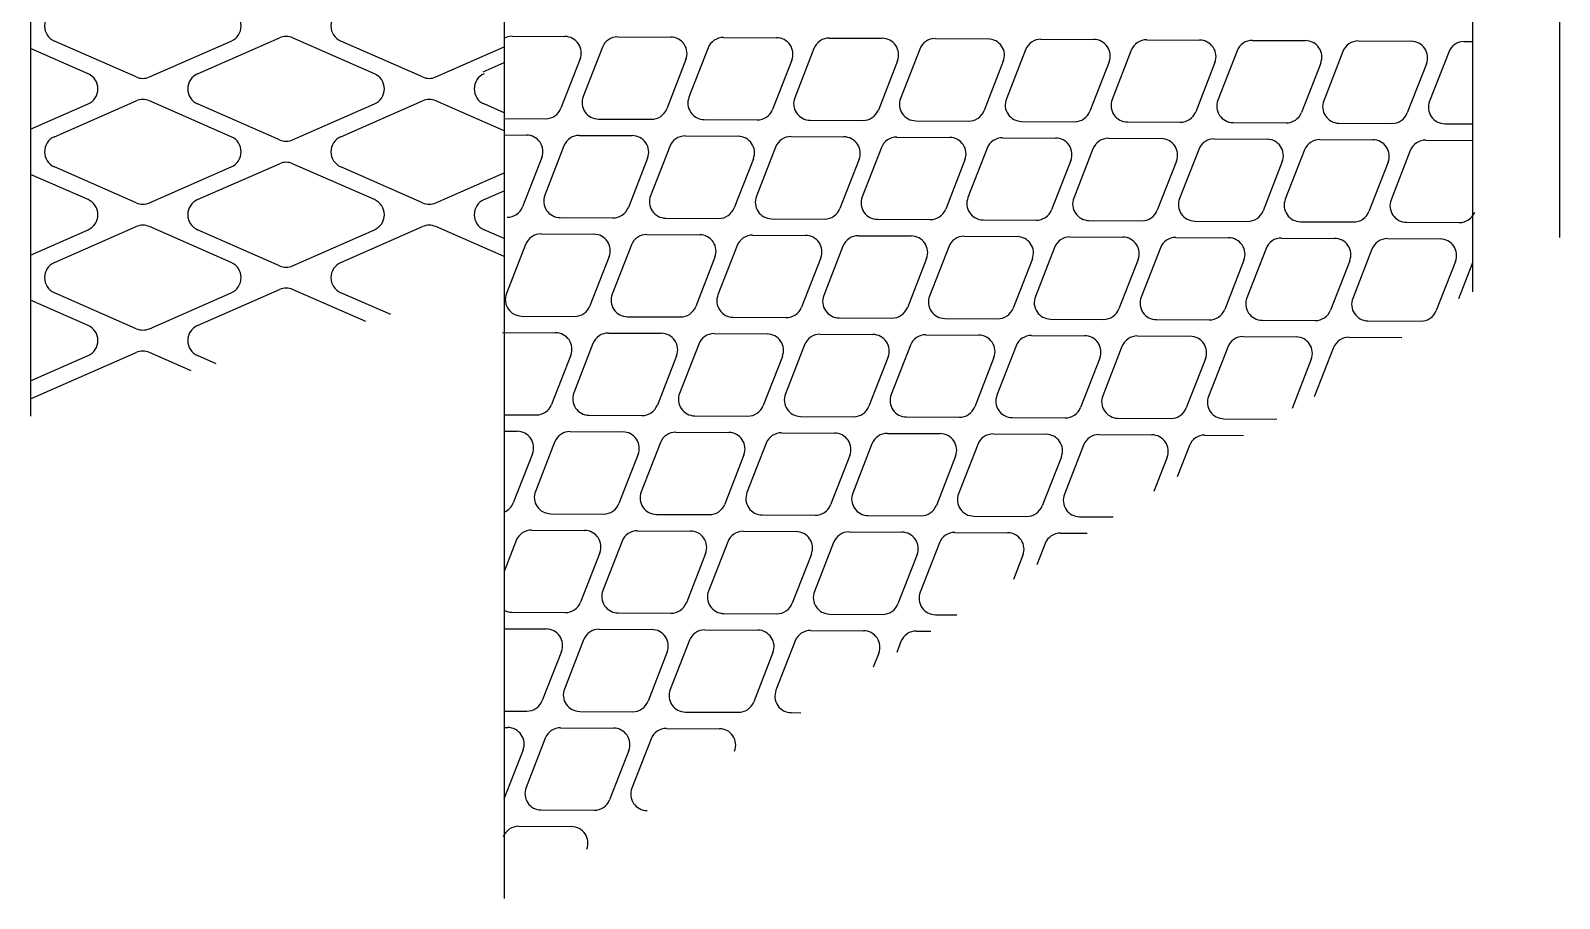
# Model space of a CAD drawing. Header units: millimetres. Extents: x 200 to 163856, y 0 to 163394.
# Drawn here: x 9646.2 to 9820.3, y 1889.8 to 1988.7 of the extents above; entities that cross this region are included whole.
import ezdxf

# ---------------------------------------------------------------- set-up
doc = ezdxf.new("R2010")
doc.units = ezdxf.units.MM
doc.header["$LTSCALE"] = 10
doc.layers.add('4', color=4, linetype='Continuous')
doc.layers.add('HAT', color=5, linetype='Continuous')

msp = doc.modelspace()

# ---------------------------------------------------------------- linework, layer by layer
at = {"layer": '4'}
for p, q in [((9820.34579, 2120.86546), (9820.34579, 1965.1241)), ((9646.24836, 2118.50854), (9646.24836, 1944.76661)), ((9810.45078, 2117.89371), (9810.45078, 1958.92368)), ((9700.17506, 2040.14564), (9700.17506, 1889.82255))]:
    msp.add_line(p, q, dxfattribs=at)
at = {"layer": 'HAT'}
for p, q in [((9652.79558, 1983.76419), (9646.24836, 1986.642)), ((9658.27609, 1983.40339), (9648.95679, 1987.49965)), ((9659.78506, 1983.40339), (9669.10436, 1987.49965)), ((9665.26557, 1983.76419), (9674.58487, 1987.86046)), ((9685.41314, 1983.76419), (9676.09384, 1987.86046)), ((9690.89365, 1983.40339), (9681.57435, 1987.49965)), ((9692.40262, 1983.40339), (9700.17506, 1986.81974)), ((9701.07324, 1988.04397), (9707.09662, 1988.01031)), ((9711.36235, 1986.7821), (9709.17649, 1981.16922)), ((9713.12001, 1987.97665), (9719.1434, 1987.94299)), ((9723.40912, 1986.71477), (9721.22326, 1981.1019)), ((9725.16679, 1987.90933), (9731.19017, 1987.87567)), ((9735.4559, 1986.64745), (9733.27004, 1981.03458)), ((9737.21356, 1987.84201), (9743.23695, 1987.80834)), ((9747.50267, 1986.58013), (9745.31681, 1980.96726)), ((9749.26033, 1987.77468), (9755.28372, 1987.74102)), ((9759.54944, 1986.51281), (9757.36358, 1980.89994)), ((9761.30711, 1987.70736), (9767.33049, 1987.6737)), ((9773.35388, 1987.64004), (9779.37727, 1987.60638)), ((9785.40066, 1987.57272), (9791.42404, 1987.53906)), ((9797.44743, 1987.5054), (9803.47082, 1987.47174)), ((9809.4942, 1987.43808), (9810.45078, 1987.43273)), ((9697.78475, 1983.988), (9700.17506, 1985.03866)), ((9708.83333, 1985.45492), (9706.64747, 1979.84205)), ((9720.88011, 1985.3876), (9718.69424, 1979.77473)), ((9732.92688, 1985.32028), (9730.74102, 1979.7074)), ((9744.97365, 1985.25296), (9742.78779, 1979.64008)), ((9757.02043, 1985.18563), (9754.83457, 1979.57276)), ((9769.0672, 1985.11831), (9766.88134, 1979.50544)), ((9771.59622, 1986.44549), (9769.41036, 1980.83262)), ((9781.11398, 1985.05099), (9778.92812, 1979.43812)), ((9783.64299, 1986.37817), (9781.45713, 1980.7653)), ((9793.16075, 1984.98367), (9790.97489, 1979.3708)), ((9795.68977, 1986.31085), (9793.50391, 1980.69797)), ((9805.20752, 1984.91635), (9803.02166, 1979.30348)), ((9807.73654, 1986.24353), (9805.55068, 1980.63065)), ((9646.24836, 1977.45338), (9652.79558, 1980.33119)), ((9648.95679, 1976.59573), (9658.27609, 1980.69199)), ((9669.10436, 1976.59573), (9659.78506, 1980.69199)), ((9674.58487, 1976.23492), (9665.26557, 1980.33119)), ((9676.09384, 1976.23492), (9685.41314, 1980.33119)), ((9681.57435, 1976.59573), (9690.89365, 1980.69199)), ((9700.17506, 1977.27564), (9692.40262, 1980.69199)), ((9700.17506, 1979.32378), (9697.88313, 1980.33119)), ((9700.17506, 1978.67384), (9704.88981, 1978.64749)), ((9710.91319, 1978.61383), (9716.93658, 1978.58017)), ((9722.95997, 1978.54651), (9728.98336, 1978.51285)), ((9735.00674, 1978.47919), (9741.03013, 1978.44553)), ((9747.05352, 1978.41187), (9753.0769, 1978.37821)), ((9759.10029, 1978.34455), (9765.12368, 1978.31089)), ((9771.14707, 1978.27723), (9777.17045, 1978.24357)), ((9783.19384, 1978.20991), (9789.21723, 1978.17625)), ((9795.24061, 1978.14259), (9801.264, 1978.10892)), ((9807.28739, 1978.07526), (9810.45078, 1978.05759)), ((9700.17506, 1976.79881), (9702.7249, 1976.78456)), ((9708.74829, 1976.7509), (9714.77168, 1976.71724)), ((9720.79506, 1976.68358), (9726.81845, 1976.64992)), ((9732.84184, 1976.61626), (9738.86523, 1976.5826)), ((9744.88861, 1976.54894), (9750.912, 1976.51528)), ((9756.93539, 1976.48162), (9762.95877, 1976.44796)), ((9768.98216, 1976.4143), (9775.00555, 1976.38064)), ((9781.02893, 1976.34698), (9787.05232, 1976.31331)), ((9793.07571, 1976.27965), (9799.0991, 1976.24599)), ((9805.12248, 1976.21233), (9810.45078, 1976.18256)), ((9706.99063, 1975.55635), (9704.80477, 1969.94348)), ((9719.0374, 1975.48903), (9716.85154, 1969.87616)), ((9731.08418, 1975.42171), (9728.89831, 1969.80884)), ((9743.13095, 1975.35439), (9740.94509, 1969.74151)), ((9755.17772, 1975.28707), (9752.99186, 1969.67419)), ((9767.2245, 1975.21974), (9765.03864, 1969.60687)), ((9779.27127, 1975.15242), (9777.08541, 1969.53955)), ((9791.31805, 1975.0851), (9789.13219, 1969.47223)), ((9803.36482, 1975.01778), (9801.17896, 1969.40491)), ((9658.27609, 1969.06646), (9648.95679, 1973.16272)), ((9659.78506, 1969.06646), (9669.10436, 1973.16272)), ((9665.26557, 1969.42726), (9674.58487, 1973.52353)), ((9685.41314, 1969.42726), (9676.09384, 1973.52353)), ((9690.89365, 1969.06646), (9681.57435, 1973.16272)), ((9704.46161, 1974.22917), (9702.27575, 1968.6163)), ((9716.50838, 1974.16185), (9714.32252, 1968.54898)), ((9728.55516, 1974.09453), (9726.3693, 1968.48166)), ((9740.60193, 1974.02721), (9738.41607, 1968.41434)), ((9752.64871, 1973.95989), (9750.46285, 1968.34702)), ((9764.69548, 1973.89257), (9762.50962, 1968.2797)), ((9776.74225, 1973.82525), (9774.55639, 1968.21237)), ((9788.78903, 1973.75793), (9786.60317, 1968.14505)), ((9800.8358, 1973.6906), (9798.64994, 1968.07773)), ((9652.79558, 1969.42726), (9646.24836, 1972.30507)), ((9692.40262, 1969.06646), (9700.17506, 1972.48281)), ((9697.88313, 1969.42726), (9700.17506, 1970.43467)), ((9706.54147, 1967.38809), (9712.56486, 1967.35443)), ((9718.58825, 1967.32077), (9724.61163, 1967.28711)), ((9646.24836, 1963.11645), (9652.79558, 1965.99426)), ((9648.95679, 1962.2588), (9658.27609, 1966.35507)), ((9669.10436, 1962.2588), (9659.78506, 1966.35507)), ((9674.58487, 1961.89799), (9665.26557, 1965.99426)), ((9676.09384, 1961.89799), (9685.41314, 1965.99426)), ((9681.57435, 1962.2588), (9690.89365, 1966.35507)), ((9700.17506, 1962.93872), (9692.40262, 1966.35507)), ((9700.17506, 1964.98685), (9697.88313, 1965.99426)), ((9730.63502, 1967.25345), (9736.65841, 1967.21979)), ((9742.6818, 1967.18613), (9748.70518, 1967.15246)), ((9754.72857, 1967.1188), (9760.75196, 1967.08514)), ((9766.77534, 1967.05148), (9772.79873, 1967.01782)), ((9778.82212, 1966.98416), (9784.84551, 1966.9505)), ((9790.86889, 1966.91684), (9796.89228, 1966.88318)), ((9802.91567, 1966.84952), (9808.93905, 1966.81586)), ((9702.61891, 1964.33061), (9700.43305, 1958.71773)), ((9704.37657, 1965.52516), (9710.39996, 1965.4915)), ((9714.66568, 1964.26328), (9712.47982, 1958.65041)), ((9716.42334, 1965.45784), (9722.44673, 1965.42418)), ((9726.71245, 1964.19596), (9724.52659, 1958.58309)), ((9728.47012, 1965.39052), (9734.4935, 1965.35685)), ((9738.75923, 1964.12864), (9736.57337, 1958.51577)), ((9740.51689, 1965.32319), (9746.54028, 1965.28953)), ((9750.806, 1964.06132), (9748.62014, 1958.44845)), ((9752.56367, 1965.25587), (9758.58705, 1965.22221)), ((9762.85278, 1963.994), (9760.66692, 1958.38113)), ((9764.61044, 1965.18855), (9770.63383, 1965.15489)), ((9774.89955, 1963.92668), (9772.71369, 1958.31381)), ((9776.65721, 1965.12123), (9782.6806, 1965.08757)), ((9786.94632, 1963.85936), (9784.76046, 1958.24648)), ((9788.70399, 1965.05391), (9794.72737, 1965.02025)), ((9800.75076, 1964.98659), (9806.77415, 1964.95293)), ((9712.13666, 1962.93611), (9709.9508, 1957.32324)), ((9724.18344, 1962.86879), (9721.99758, 1957.25591)), ((9736.23021, 1962.80147), (9734.04435, 1957.18859)), ((9748.27699, 1962.73414), (9746.09112, 1957.12127)), ((9760.32376, 1962.66682), (9758.1379, 1957.05395)), ((9772.37053, 1962.5995), (9770.18467, 1956.98663)), ((9784.41731, 1962.53218), (9782.23145, 1956.91931)), ((9796.46408, 1962.46486), (9794.27822, 1956.85199)), ((9798.9931, 1963.79204), (9796.80724, 1958.17916)), ((9808.51086, 1962.39754), (9806.325, 1956.78467)), ((9810.45078, 1962.21205), (9808.85401, 1958.11184)), ((9658.27609, 1954.72953), (9648.95679, 1958.8258)), ((9659.78506, 1954.72953), (9669.10436, 1958.8258)), ((9665.26557, 1955.09034), (9674.58487, 1959.1866)), ((9684.4179, 1955.52779), (9676.09384, 1959.1866)), ((9687.25671, 1956.32814), (9681.57435, 1958.8258)), ((9652.79558, 1955.09034), (9646.24836, 1957.96814)), ((9702.16975, 1956.16234), (9708.19314, 1956.12868)), ((9714.21653, 1956.09502), (9720.23991, 1956.06136)), ((9726.2633, 1956.0277), (9732.28669, 1955.99404)), ((9738.31007, 1955.96038), (9744.33346, 1955.92672)), ((9750.35685, 1955.89306), (9756.38024, 1955.8594)), ((9762.40362, 1955.82574), (9768.42701, 1955.79208)), ((9774.4504, 1955.75842), (9780.47378, 1955.72476)), ((9786.49717, 1955.6911), (9792.52056, 1955.65743)), ((9798.54395, 1955.62377), (9804.56733, 1955.59011)), ((9700.00485, 1954.29941), (9706.02823, 1954.26575)), ((9712.05162, 1954.23209), (9718.07501, 1954.19843)), ((9724.0984, 1954.16477), (9730.12178, 1954.13111)), ((9736.14517, 1954.09745), (9742.16856, 1954.06379)), ((9748.19194, 1954.03013), (9754.21533, 1953.99647)), ((9760.23872, 1953.96281), (9766.26211, 1953.92915)), ((9772.28549, 1953.89549), (9778.30888, 1953.86182)), ((9784.33227, 1953.82816), (9790.35565, 1953.7945)), ((9796.37904, 1953.76084), (9802.40243, 1953.72718)), ((9646.24836, 1946.73139), (9658.27609, 1952.01814)), ((9646.24836, 1948.77953), (9652.79558, 1951.65733)), ((9664.54628, 1949.92536), (9659.78506, 1952.01814)), ((9667.38508, 1950.72571), (9665.26557, 1951.65733)), ((9707.76494, 1951.71036), (9705.57908, 1946.09749)), ((9710.29396, 1953.03754), (9708.1081, 1947.42467)), ((9719.81172, 1951.64304), (9717.62586, 1946.03017)), ((9722.34073, 1952.97022), (9720.15487, 1947.35735)), ((9734.38751, 1952.9029), (9732.20165, 1947.29002)), ((9746.43428, 1952.83558), (9744.24842, 1947.2227)), ((9758.48106, 1952.76825), (9756.29519, 1947.15538)), ((9770.52783, 1952.70093), (9768.34197, 1947.08806)), ((9782.5746, 1952.63361), (9780.38874, 1947.02074)), ((9794.62138, 1952.56629), (9792.43552, 1946.95342)), ((9731.85849, 1951.57572), (9729.67263, 1945.96285)), ((9743.90526, 1951.5084), (9741.7194, 1945.89553)), ((9755.95204, 1951.44108), (9753.76618, 1945.82821)), ((9767.99881, 1951.37376), (9765.81295, 1945.76088)), ((9780.04559, 1951.30644), (9777.85973, 1945.69356)), ((9792.09236, 1951.23911), (9789.9065, 1945.62624)), ((9700.17506, 1944.92332), (9703.82142, 1944.90294)), ((9709.8448, 1944.86928), (9715.86819, 1944.83562)), ((9721.89158, 1944.80196), (9727.91497, 1944.7683)), ((9733.93835, 1944.73463), (9739.96174, 1944.70097)), ((9700.17506, 1943.04829), (9701.65651, 1943.04001)), ((9707.6799, 1943.00635), (9713.70329, 1942.97269)), ((9719.72667, 1942.93903), (9725.75006, 1942.90536)), ((9745.98513, 1944.66731), (9752.00851, 1944.63365)), ((9758.0319, 1944.59999), (9764.05529, 1944.56633)), ((9770.07868, 1944.53267), (9776.10206, 1944.49901)), ((9782.12545, 1944.46535), (9788.14884, 1944.43169)), ((9705.92224, 1941.81179), (9703.73638, 1936.19892)), ((9717.96901, 1941.74447), (9715.78315, 1936.1316)), ((9730.01579, 1941.67715), (9727.82992, 1936.06428)), ((9731.77345, 1942.8717), (9737.79684, 1942.83804)), ((9742.06256, 1941.60983), (9739.8767, 1935.99696)), ((9743.82022, 1942.80438), (9749.84361, 1942.77072)), ((9754.10933, 1941.54251), (9751.92347, 1935.92964)), ((9755.867, 1942.73706), (9761.89038, 1942.7034)), ((9766.15611, 1941.47519), (9763.97025, 1935.86232)), ((9767.91377, 1942.66974), (9773.93716, 1942.63608)), ((9778.20288, 1941.40787), (9776.8164, 1937.84766)), ((9779.96055, 1942.60242), (9784.36506, 1942.57781)), ((9703.39322, 1940.48462), (9701.20736, 1934.87175)), ((9715.43999, 1940.4173), (9713.25413, 1934.80442)), ((9727.48677, 1940.34998), (9725.30091, 1934.7371)), ((9739.53354, 1940.28265), (9737.34768, 1934.66978)), ((9751.58032, 1940.21533), (9749.39446, 1934.60246)), ((9763.62709, 1940.14801), (9761.44123, 1934.53514)), ((9775.67387, 1940.08069), (9774.15471, 1936.17978)), ((9705.47308, 1933.64353), (9711.49647, 1933.60987)), ((9717.51986, 1933.57621), (9723.54324, 1933.54255)), ((9729.56663, 1933.50889), (9735.59002, 1933.47523)), ((9741.61341, 1933.44157), (9747.63679, 1933.40791)), ((9753.66018, 1933.37425), (9759.68357, 1933.34059)), ((9765.70695, 1933.30693), (9769.53589, 1933.28553)), ((9703.30818, 1931.7806), (9709.33157, 1931.74694)), ((9715.35495, 1931.71328), (9721.37834, 1931.67962)), ((9727.40173, 1931.64596), (9733.42511, 1931.6123)), ((9739.4485, 1931.57864), (9745.47189, 1931.54498)), ((9751.49528, 1931.51132), (9757.51866, 1931.47766)), ((9763.54205, 1931.444), (9766.57005, 1931.42707)), ((9701.55052, 1930.58605), (9700.17506, 1927.05415)), ((9711.06827, 1929.19155), (9708.88241, 1923.57868)), ((9713.59729, 1930.51873), (9711.41143, 1924.90586)), ((9723.11505, 1929.12423), (9720.92919, 1923.51136)), ((9725.64406, 1930.45141), (9723.4582, 1924.83853)), ((9735.16182, 1929.05691), (9732.97596, 1923.44404)), ((9737.69084, 1930.38409), (9735.50498, 1924.77121)), ((9749.73761, 1930.31676), (9747.55175, 1924.70389)), ((9761.78439, 1930.24944), (9760.84621, 1927.84039)), ((9747.2086, 1928.98959), (9745.02273, 1923.37672)), ((9759.25537, 1928.92227), (9758.18452, 1926.17252)), ((9701.10136, 1922.41779), (9707.12475, 1922.38413)), ((9713.14814, 1922.35047), (9719.17152, 1922.31681)), ((9725.19491, 1922.28314), (9731.2183, 1922.24948)), ((9737.24168, 1922.21582), (9743.26507, 1922.18216)), ((9749.28846, 1922.1485), (9751.74088, 1922.1348)), ((9700.17506, 1920.54793), (9704.95984, 1920.5212)), ((9710.98323, 1920.48753), (9717.00662, 1920.45387)), ((9723.03001, 1920.42021), (9729.05339, 1920.38655)), ((9735.07678, 1920.35289), (9741.10017, 1920.31923)), ((9709.22557, 1919.29298), (9707.03971, 1913.68011)), ((9721.27234, 1919.22566), (9719.08648, 1913.61279)), ((9733.31912, 1919.15834), (9731.13326, 1913.54547)), ((9745.36589, 1919.09102), (9744.87602, 1917.83313)), ((9747.12355, 1920.28557), (9748.77505, 1920.27634)), ((9706.69655, 1917.96581), (9704.51069, 1912.35293)), ((9718.74333, 1917.89848), (9716.55747, 1912.28561)), ((9730.7901, 1917.83116), (9728.60424, 1912.21829)), ((9742.83687, 1917.76384), (9742.21432, 1916.16525)), ((9700.17506, 1911.17279), (9702.75303, 1911.15838)), ((9708.77642, 1911.12472), (9714.7998, 1911.09106)), ((9720.82319, 1911.0574), (9726.84658, 1911.02374)), ((9732.86996, 1910.99008), (9733.94587, 1910.98407)), ((9700.17506, 1909.29776), (9700.58812, 1909.29545)), ((9706.61151, 1909.26179), (9712.6349, 1909.22813)), ((9718.65828, 1909.19447), (9724.68167, 1909.16081)), ((9702.32483, 1906.74006), (9700.13897, 1901.12719)), ((9704.85385, 1908.06724), (9702.66799, 1902.45437)), ((9714.3716, 1906.67274), (9712.18574, 1901.05987)), ((9716.90062, 1907.99992), (9714.71476, 1902.38704)), ((9704.40469, 1899.89898), (9710.42808, 1899.86532)), ((9701.82673, 1898.03835), (9707.85012, 1898.00469))]:
    msp.add_line(p, q, dxfattribs=at)
for centre, start, end in [((9649.71127, 1989.21615), 113.7277118, 246.2722882), ((9668.34988, 1989.21615), 293.7277118, 66.2722882), ((9682.32883, 1989.21615), 113.7277118, 246.2722882), ((9675.33935, 1986.14396), 66.2722882, 113.7277118), ((9701.06276, 1986.169), 89.6798161, 118.2577184), ((9707.08615, 1986.13534), 338.722217, 89.6798161), ((9713.10953, 1986.10168), 89.6798161, 158.722217), ((9719.13292, 1986.06802), 338.722217, 89.6798161), ((9725.15631, 1986.03436), 89.6798161, 158.722217), ((9731.17969, 1986.0007), 338.722217, 89.6798161), ((9737.20308, 1985.96703), 89.6798161, 158.722217), ((9743.22647, 1985.93337), 338.722217, 89.6798161), ((9749.24986, 1985.89971), 89.6798161, 158.722217), ((9755.27324, 1985.86605), 338.722217, 89.6798161), ((9761.29663, 1985.83239), 89.6798161, 158.722217), ((9767.32002, 1985.79873), 338.722217, 89.6798161), ((9773.3434, 1985.76507), 89.6798161, 158.722217), ((9779.36679, 1985.73141), 338.722217, 89.6798161), ((9785.39018, 1985.69775), 89.6798161, 158.722217), ((9791.41357, 1985.66409), 338.722217, 89.6798161), ((9797.43695, 1985.63043), 89.6798161, 158.722217), ((9803.46034, 1985.59677), 338.722217, 89.6798161), ((9809.48373, 1985.56311), 89.6798161, 158.722217), ((9652.0411, 1982.04769), 293.7277118, 66.2722882), ((9659.03057, 1985.11989), 246.2722882, 293.7277118), ((9666.02005, 1982.04769), 113.7277118, 246.2722882), ((9684.65866, 1982.04769), 293.7277118, 66.2722882), ((9691.64814, 1985.11989), 246.2722884, 293.7277118), ((9698.63761, 1982.04769), 113.7277118, 246.2722882), ((9659.03057, 1978.97549), 66.2722882, 113.7277118), ((9691.64814, 1978.97549), 66.2722882, 113.7277118), ((9704.90029, 1980.52247), 269.6798161, 338.722217), ((9710.92367, 1980.4888), 158.722217, 269.6798161), ((9716.94706, 1980.45514), 269.6798161, 338.722217), ((9722.97045, 1980.42148), 158.722217, 269.6798161), ((9728.99383, 1980.38782), 269.6798161, 338.722217), ((9735.01722, 1980.35416), 158.722217, 269.6798161), ((9741.04061, 1980.3205), 269.6798161, 338.722217), ((9747.064, 1980.28684), 158.722217, 269.6798161), ((9753.08738, 1980.25318), 269.6798161, 338.722217), ((9759.11077, 1980.21952), 158.722217, 269.6798161), ((9765.13416, 1980.18586), 269.6798161, 338.722217), ((9771.15754, 1980.1522), 158.722217, 269.6798161), ((9783.20432, 1980.08488), 158.722217, 269.6798161), ((9795.25109, 1980.01756), 158.722217, 269.6798161), ((9807.29787, 1979.95023), 158.722217, 269.6798161), ((9777.18093, 1980.11854), 269.6798161, 338.722217), ((9789.2277, 1980.05122), 269.6798161, 338.722217), ((9801.27448, 1979.9839), 269.6798161, 338.722217), ((9649.71127, 1974.87923), 113.7277118, 246.2722882), ((9668.34988, 1974.87923), 293.7277118, 66.2722882), ((9675.33935, 1977.95142), 246.2722882, 293.7277118), ((9682.32883, 1974.87923), 113.7277118, 246.2722882), ((9702.71442, 1974.90959), 338.722217, 89.6798161), ((9708.73781, 1974.87593), 89.6798161, 158.722217), ((9714.7612, 1974.84227), 338.722217, 89.6798161), ((9720.78459, 1974.80861), 89.6798161, 158.722217), ((9726.80797, 1974.77495), 338.722217, 89.6798161), ((9732.83136, 1974.74129), 89.6798161, 158.722217), ((9738.85475, 1974.70763), 338.722217, 89.6798161), ((9744.87813, 1974.67397), 89.6798161, 158.722217), ((9750.90152, 1974.64031), 338.722217, 89.6798161), ((9756.92491, 1974.60665), 89.6798161, 158.722217), ((9762.9483, 1974.57299), 338.722217, 89.6798161), ((9768.97168, 1974.53933), 89.6798161, 158.722217), ((9774.99507, 1974.50567), 338.722217, 89.6798161), ((9781.01846, 1974.472), 89.6798161, 158.722217), ((9787.04184, 1974.43834), 338.722217, 89.6798161), ((9793.06523, 1974.40468), 89.6798161, 158.722217), ((9799.08862, 1974.37102), 338.722217, 89.6798161), ((9805.11201, 1974.33736), 89.6798161, 158.722217), ((9675.33935, 1971.80703), 66.2722882, 113.7277119), ((9652.0411, 1967.71076), 293.7277118, 66.2722882), ((9659.03057, 1970.78296), 246.2722882, 293.7277118), ((9666.02005, 1967.71076), 113.7277118, 246.2722882), ((9684.65866, 1967.71076), 293.7277118, 66.2722882), ((9691.64814, 1970.78296), 246.2722882, 293.7277118), ((9698.63761, 1967.71076), 113.7277118, 246.2722882), ((9706.55195, 1969.26306), 158.722217, 269.6798161), ((9718.59873, 1969.19574), 158.722217, 269.6798161), ((9730.6455, 1969.12842), 158.722217, 269.6798161), ((9742.69227, 1969.0611), 158.722217, 269.6798161), ((9754.73905, 1968.99377), 158.722217, 269.6798161), ((9766.78582, 1968.92645), 158.722217, 269.6798161), ((9778.8326, 1968.85913), 158.722217, 269.6798161), ((9790.87937, 1968.79181), 158.722217, 269.6798161), ((9802.92614, 1968.72449), 158.722217, 269.6798161), ((9700.52856, 1969.29672), 269.6798161, 338.722217), ((9712.57534, 1969.2294), 269.6798161, 338.722217), ((9724.62211, 1969.16208), 269.6798161, 338.722217), ((9736.66889, 1969.09476), 269.6798161, 338.722217), ((9748.71566, 1969.02744), 269.6798161, 338.722217), ((9760.76244, 1968.96011), 269.6798161, 338.722217), ((9772.80921, 1968.89279), 269.6798161, 338.722217), ((9784.85598, 1968.82547), 269.6798161, 338.722217), ((9796.90276, 1968.75815), 269.6798161, 338.722217), ((9808.94953, 1968.69083), 269.6798161, 338.722217), ((9659.03057, 1964.63856), 66.2722882, 113.7277118), ((9691.64814, 1964.63856), 66.2722882, 113.7277118), ((9704.36609, 1963.65019), 89.6798161, 158.722217), ((9710.38948, 1963.61653), 338.722217, 89.6798161), ((9716.41286, 1963.58287), 89.6798161, 158.722217), ((9722.43625, 1963.54921), 338.722217, 89.6798161), ((9728.45964, 1963.51554), 89.6798161, 158.722217), ((9734.48303, 1963.48188), 338.722217, 89.6798161), ((9740.50641, 1963.44822), 89.6798161, 158.722217), ((9746.5298, 1963.41456), 338.722217, 89.6798161), ((9752.55319, 1963.3809), 89.6798161, 158.722217), ((9758.57657, 1963.34724), 338.722217, 89.6798161), ((9764.59996, 1963.31358), 89.6798161, 158.722217), ((9770.62335, 1963.27992), 338.722217, 89.6798161), ((9776.64674, 1963.24626), 89.6798161, 158.722217), ((9782.67012, 1963.2126), 338.722217, 89.6798161), ((9788.69351, 1963.17894), 89.6798161, 158.722217), ((9794.7169, 1963.14528), 338.722217, 89.6798161), ((9800.74028, 1963.11162), 89.6798161, 158.722217), ((9806.76367, 1963.07796), 338.722217, 89.6798161), ((9649.71127, 1960.5423), 113.7277118, 246.2722882), ((9668.34988, 1960.5423), 293.7277118, 66.2722882), ((9682.32883, 1960.5423), 113.7277118, 246.2722882), ((9675.33935, 1963.6145), 246.2722882, 293.7277118), ((9675.33935, 1957.4701), 66.2722882, 113.7277118), ((9702.18023, 1958.03731), 158.722217, 269.6798161), ((9714.227, 1957.96999), 158.722217, 269.6798161), ((9708.20362, 1958.00365), 269.6798161, 338.722217), ((9720.25039, 1957.93633), 269.6798161, 338.722217), ((9726.27378, 1957.90267), 158.722217, 269.6798161), ((9732.29717, 1957.86901), 269.6798161, 338.722217), ((9738.32055, 1957.83535), 158.722217, 269.6798161), ((9744.34394, 1957.80169), 269.6798161, 338.722217), ((9750.36733, 1957.76803), 158.722217, 269.6798161), ((9756.39071, 1957.73437), 269.6798161, 338.722217), ((9762.4141, 1957.70071), 158.722217, 269.6798161), ((9768.43749, 1957.66705), 269.6798161, 338.722217), ((9774.46088, 1957.63339), 158.722217, 269.6798161), ((9780.48426, 1957.59973), 269.6798161, 338.722217), ((9786.50765, 1957.56607), 158.722217, 269.6798161), ((9798.55442, 1957.49874), 158.722217, 269.6798161), ((9792.53104, 1957.53241), 269.6798161, 338.722217), ((9804.57781, 1957.46508), 269.6798161, 338.722217), ((9652.0411, 1953.37383), 293.7277118, 66.2722882), ((9659.03057, 1956.44603), 246.2722882, 293.7277118), ((9666.02005, 1953.37383), 113.7277118, 246.2722882), ((9706.01776, 1952.39078), 338.722217, 89.6798161), ((9712.04114, 1952.35712), 89.6798161, 158.722217), ((9718.06453, 1952.32346), 338.722217, 89.6798161), ((9724.08792, 1952.2898), 89.6798161, 158.722217), ((9730.1113, 1952.25614), 338.722217, 89.6798161), ((9736.13469, 1952.22248), 89.6798161, 158.722217), ((9742.15808, 1952.18882), 338.722217, 89.6798161), ((9748.18147, 1952.15516), 89.6798161, 158.722217), ((9754.20485, 1952.1215), 338.722217, 89.6798161), ((9760.22824, 1952.08784), 89.6798161, 158.722217), ((9766.25163, 1952.05418), 338.722217, 89.6798161), ((9772.27501, 1952.02051), 89.6798161, 158.722217), ((9778.2984, 1951.98685), 338.722217, 89.6798161), ((9784.32179, 1951.95319), 89.6798161, 158.722217), ((9790.34518, 1951.91953), 338.722217, 89.6798161), ((9796.36856, 1951.88587), 89.6798161, 158.722217), ((9659.03057, 1950.30163), 66.2722882, 113.7277118), ((9709.85528, 1946.74425), 158.722217, 269.6798161), ((9721.90206, 1946.67693), 158.722217, 269.6798161), ((9733.94883, 1946.60961), 158.722217, 269.6798161), ((9745.99561, 1946.54228), 158.722217, 269.6798161), ((9758.04238, 1946.47496), 158.722217, 269.6798161), ((9770.08915, 1946.40764), 158.722217, 269.6798161), ((9782.13593, 1946.34032), 158.722217, 269.6798161), ((9703.8319, 1946.77791), 269.6798161, 338.722217), ((9715.87867, 1946.71059), 269.6798161, 338.722217), ((9727.92544, 1946.64327), 269.6798161, 338.722217), ((9739.97222, 1946.57595), 269.6798161, 338.722217), ((9752.01899, 1946.50862), 269.6798161, 338.722217), ((9764.06577, 1946.4413), 269.6798161, 338.722217), ((9776.11254, 1946.37398), 269.6798161, 338.722217), ((9701.64604, 1941.16504), 338.722217, 89.6798161), ((9707.66942, 1941.13138), 89.6798161, 158.722217), ((9713.69281, 1941.09772), 338.722217, 89.6798161), ((9719.7162, 1941.06405), 89.6798161, 158.722217), ((9725.73958, 1941.03039), 338.722217, 89.6798161), ((9731.76297, 1940.99673), 89.6798161, 158.722217), ((9737.78636, 1940.96307), 338.722217, 89.6798161), ((9743.80974, 1940.92941), 89.6798161, 158.722217), ((9749.83313, 1940.89575), 338.722217, 89.6798161), ((9755.85652, 1940.86209), 89.6798161, 158.722217), ((9761.87991, 1940.82843), 338.722217, 89.6798161), ((9767.90329, 1940.79477), 89.6798161, 158.722217), ((9773.92668, 1940.76111), 338.722217, 89.6798161), ((9779.95007, 1940.72745), 89.6798161, 158.722217), ((9705.48356, 1935.5185), 158.722217, 269.6798161), ((9717.53034, 1935.45118), 158.722217, 269.6798161), ((9729.57711, 1935.38386), 158.722217, 269.6798161), ((9741.62388, 1935.31654), 158.722217, 269.6798161), ((9699.46017, 1935.55216), 292.4125866, 338.722217), ((9711.50695, 1935.48484), 269.6798161, 338.722217), ((9723.55372, 1935.41752), 269.6798161, 338.722217), ((9735.6005, 1935.3502), 269.6798161, 338.722217), ((9747.64727, 1935.28288), 269.6798161, 338.722217), ((9753.67066, 1935.24922), 158.722217, 269.6798161), ((9759.69405, 1935.21556), 269.6798161, 338.722217), ((9765.71743, 1935.1819), 158.722217, 269.6798161), ((9703.2977, 1929.90563), 89.6798161, 158.722217), ((9709.32109, 1929.87197), 338.722217, 89.6798161), ((9715.34448, 1929.83831), 89.6798161, 158.722217), ((9721.36786, 1929.80465), 338.722217, 89.6798161), ((9727.39125, 1929.77099), 89.6798161, 158.722217), ((9733.41464, 1929.73733), 338.722217, 89.6798161), ((9739.43802, 1929.70367), 89.6798161, 158.722217), ((9745.46141, 1929.67001), 338.722217, 89.6798161), ((9751.4848, 1929.63635), 89.6798161, 158.722217), ((9757.50818, 1929.60268), 338.722217, 89.6798161), ((9763.53157, 1929.56902), 89.6798161, 158.722217), ((9713.15861, 1924.22544), 158.722217, 269.6798161), ((9725.20539, 1924.15812), 158.722217, 269.6798161), ((9737.25216, 1924.09079), 158.722217, 269.6798161), ((9749.29894, 1924.02347), 158.722217, 269.6798161), ((9701.11184, 1924.29276), 240.0254717, 269.6798161), ((9707.13523, 1924.2591), 269.6798161, 338.722217), ((9719.182, 1924.19178), 269.6798161, 338.722217), ((9731.22878, 1924.12445), 269.6798161, 338.722217), ((9743.27555, 1924.05713), 269.6798161, 338.722217), ((9704.94937, 1918.64622), 338.722217, 89.6798161), ((9710.97275, 1918.61256), 89.6798161, 158.722217), ((9716.99614, 1918.5789), 338.722217, 89.6798161), ((9723.01953, 1918.54524), 89.6798161, 158.722217), ((9729.04292, 1918.51158), 338.722217, 89.6798161), ((9735.0663, 1918.47792), 89.6798161, 158.722217), ((9741.08969, 1918.44426), 338.722217, 89.6798161), ((9747.11308, 1918.4106), 89.6798161, 158.722217), ((9708.78689, 1912.99969), 158.722217, 269.6798161), ((9720.83367, 1912.93237), 158.722217, 269.6798161), ((9732.88044, 1912.86505), 158.722217, 269.6798161), ((9702.76351, 1913.03335), 269.6798161, 338.722217), ((9714.81028, 1912.96603), 269.6798161, 338.722217), ((9726.85705, 1912.89871), 269.6798161, 338.722217), ((9700.57765, 1907.42048), 338.722217, 89.6798161), ((9706.60103, 1907.38682), 89.6798161, 158.722217), ((9712.62442, 1907.35316), 338.722217, 89.6798161), ((9718.64781, 1907.3195), 89.6798161, 158.722217), ((9724.67119, 1907.28584), 338.722217, 89.6798161), ((9704.41517, 1901.77395), 158.722217, 269.6798161), ((9716.46195, 1901.70663), 158.722217, 269.6798161), ((9710.43856, 1901.74029), 269.6798161, 338.722217), ((9701.81625, 1896.16338), 89.6798161, 158.722217), ((9707.83964, 1896.12972), 338.722217, 89.6798161)]:
    msp.add_arc(centre, 1.875, start, end, dxfattribs=at)

doc.saveas('drawing.dxf')
